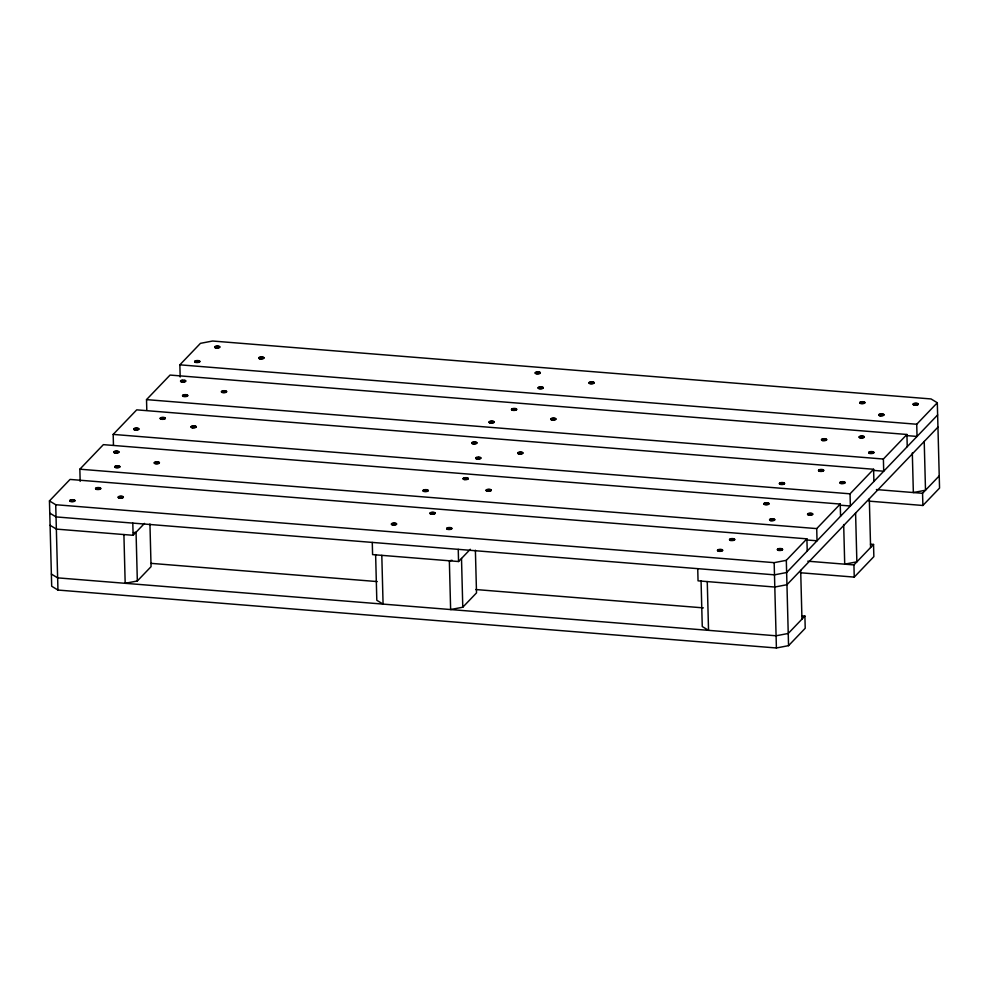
<?xml version="1.0" encoding="UTF-8"?>
<svg xmlns="http://www.w3.org/2000/svg" width="989" height="989" viewBox="0 0 989 989"><rect width="100%" height="100%" fill="white"/><g stroke="black" fill="none" stroke-linecap="round" stroke-linejoin="round"><path stroke-width="1.48" d="M801.819 615.826L804.898 616.073L805.219 628.262L788.554 645.656L776.402 647.98L57.955 590.05L51.688 586.242L49.45 500.916L70.046 479.43L806.9 538.844L807.222 551.034M80.171 481.383L79.849 469.194L103.375 444.642L840.242 504.056L840.563 516.246M113.463 445.075L113.179 434.406L136.717 409.854L873.584 469.268L873.905 481.458M146.805 410.287L146.52 399.618L170.059 375.066L906.925 434.48L907.234 446.669M180.183 377.019L179.862 364.83L200.446 343.344L212.598 341.02L931.045 398.95L937.312 402.758L939.55 488.084L922.885 505.478L869.034 501.139M50.093 525.295L56.361 529.103L133.119 535.296L144.505 523.404M123.909 534.554L125.183 583.312L137.335 580.976L151.057 566.66L149.945 523.997M372.272 542.417L372.593 554.606L458.562 561.529L470.307 549.278M452.047 560.269L449.352 560.788L450.625 609.545L462.778 607.221L476.513 592.893L475.388 550.23M49.45 500.916L55.718 504.724L774.164 562.654L786.317 560.33L806.9 538.844M806.258 539.932L817.025 540.798L816.716 528.608L840.242 504.056M839.599 505.144L850.367 506.009L850.046 493.82L873.584 469.268M872.941 470.356L883.709 471.221L883.387 459.032L906.925 434.48M906.27 435.568L917.038 436.433L916.729 424.244L937.312 402.758M937.634 414.947L786.638 572.52L774.486 574.844L56.039 516.913L49.771 513.106M937.955 427.137L786.947 584.709L774.795 587.033L698.049 580.84L697.727 568.65M804.898 616.073L788.233 633.467L776.081 635.791L57.634 577.86L51.366 574.053M800.398 572.755L854.249 577.106L853.927 564.917L873.534 544.444L870.456 544.197M922.885 505.478L922.564 493.288L939.229 475.894M854.249 577.106L873.856 556.634L873.534 544.444M133.354 532.737L136.062 532.218L137.335 580.976M179.862 364.83L916.729 424.244M146.52 399.618L883.387 459.032M876.415 489.567L922.564 493.288M113.179 434.406L850.046 493.82M79.849 469.194L816.716 528.608M807.778 561.196L853.927 564.917M151.107 563.359L377.242 581.581M475.697 589.531L703.364 607.876M924.221 441.465L925.506 490.223L913.354 492.547L912.315 452.937M869.319 498.765L870.592 547.523M855.584 513.081L856.87 561.839L844.717 564.163L843.679 524.553M800.682 570.381L801.955 619.139M786.317 560.33L788.554 645.656M774.164 562.654L776.402 647.98M707.259 581.581L708.532 630.339L702.264 626.532L701.065 580.815M461.504 558.464L462.778 607.221M458.241 549.34L458.562 561.529M381.803 555.348L383.077 604.106L376.809 600.286L375.622 554.582M132.798 523.107L133.119 535.296M55.718 504.724L57.955 590.05M863.681 402.103A2.584 0.841 -1.5 0 1 864.176 403.364A2.584 0.841 -1.5 0 1 860.232 403.401A2.584 0.841 -1.5 0 1 861.11 402.127M861.74 402.041A2.584 0.841 -1.5 0 1 863.076 402.029M780.234 483.114A2.584 0.841 -1.5 0 1 784.425 483.386A2.584 0.841 -1.5 0 1 781.619 484.536A2.584 0.841 -1.5 0 1 779.789 483.3M767.217 503.104A2.584 0.841 -1.5 0 1 768.465 504.39A2.584 0.841 -1.5 0 1 764.25 504.427A2.584 0.841 -1.5 0 1 765.882 503.117M450.65 527.941A2.584 0.841 -1.5 0 1 450.984 529.251A2.584 0.841 -1.5 0 1 446.966 529.115A2.584 0.841 -1.5 0 1 448.709 527.866M434.839 512.957A2.584 0.841 -1.5 0 1 432.638 514.231A2.584 0.841 -1.5 0 1 430.166 513.13A2.584 0.841 -1.5 0 1 434.443 512.784M427.878 490.334A2.584 0.841 -1.5 0 1 426.964 491.459A2.584 0.841 -1.5 0 1 423.539 491.335A2.584 0.841 -1.5 0 1 423.848 490.198M424.405 490.062A2.584 0.841 -1.5 0 1 426.988 490.037M480.184 457.635A2.584 0.841 -1.5 0 1 479.838 458.871A2.584 0.841 -1.5 0 1 476.092 458.748A2.584 0.841 -1.5 0 1 477.094 457.524M478.392 457.4A2.584 0.841 -1.5 0 1 479.059 457.425M519.126 452.492A2.584 0.841 -1.5 0 1 522.884 453.11A2.584 0.841 -1.5 0 1 519.312 454A2.584 0.841 -1.5 0 1 518.57 452.628M472.594 442.528A2.584 0.841 -1.5 0 1 476.785 442.8A2.584 0.841 -1.5 0 1 473.978 443.95A2.584 0.841 -1.5 0 1 472.161 442.701M512.351 409.001A2.584 0.841 -1.5 0 1 516.542 409.273A2.584 0.841 -1.5 0 1 513.736 410.423A2.584 0.841 -1.5 0 1 511.919 409.174M542.578 387.391A2.584 0.841 -1.5 0 1 542.232 388.628A2.584 0.841 -1.5 0 1 538.486 388.492A2.584 0.841 -1.5 0 1 539.487 387.28M540.118 387.194A2.584 0.841 -1.5 0 1 541.453 387.181M590.371 382.261A2.584 0.841 -1.5 0 1 594.129 382.891A2.584 0.841 -1.5 0 1 590.557 383.781A2.584 0.841 -1.5 0 1 589.815 382.397M539.673 372.445A2.584 0.841 -1.5 0 1 538.535 373.83A2.584 0.841 -1.5 0 1 535.21 373.001A2.584 0.841 -1.5 0 1 539.153 372.309M215.491 346.632A2.584 0.841 -1.5 0 1 219.694 346.904A2.584 0.841 -1.5 0 1 216.875 348.041A2.584 0.841 -1.5 0 1 215.058 346.805M187.428 395.328A2.584 0.841 -1.5 0 1 186.513 396.453A2.584 0.841 -1.5 0 1 183.089 396.329A2.584 0.841 -1.5 0 1 183.398 395.192M183.954 395.056A2.584 0.841 -1.5 0 1 187.045 395.155M225.925 391.236A2.584 0.841 -1.5 0 1 225.912 392.373A2.584 0.841 -1.5 0 1 222.438 392.546A2.584 0.841 -1.5 0 1 221.857 391.446M222.834 391.125A2.584 0.841 -1.5 0 1 225.418 391.112M184.535 380.505A2.584 0.841 -1.5 0 1 184.869 381.816A2.584 0.841 -1.5 0 1 180.851 381.68A2.584 0.841 -1.5 0 1 182.594 380.431M161.009 417.914A2.584 0.841 -1.5 0 1 165.2 418.199A2.584 0.841 -1.5 0 1 162.394 419.336A2.584 0.841 -1.5 0 1 160.577 418.1M115.565 466.363A2.584 0.841 -1.5 0 1 119.756 466.635A2.584 0.841 -1.5 0 1 116.949 467.785A2.584 0.841 -1.5 0 1 115.132 466.536M155.088 462.407A2.584 0.841 -1.5 0 1 159.291 462.679A2.584 0.841 -1.5 0 1 156.485 463.829A2.584 0.841 -1.5 0 1 154.655 462.58M118.26 451.602A2.584 0.841 -1.5 0 1 117.122 452.999A2.584 0.841 -1.5 0 1 113.797 452.171A2.584 0.841 -1.5 0 1 117.74 451.478M73.718 500.113A2.584 0.841 -1.5 0 1 74.36 501.324A2.584 0.841 -1.5 0 1 70.565 501.51A2.584 0.841 -1.5 0 1 70.59 500.273M860.887 403.277A2.584 0.841 -1.5 0 0 864.856 402.523A2.584 0.841 -1.5 0 0 861.098 401.818A2.584 0.841 -1.5 0 0 860.887 403.277M879.963 415.763A2.584 0.841 -1.5 0 0 883.931 414.997A2.584 0.841 -1.5 0 0 880.173 414.304A2.584 0.841 -1.5 0 0 879.963 415.763M879.963 415.454A2.584 0.841 -1.5 0 0 883.931 414.7A2.584 0.841 -1.5 0 0 880.173 413.995A2.584 0.841 -1.5 0 0 879.963 415.454M914.293 405.094A2.584 0.841 -1.5 0 0 918.262 404.34A2.584 0.841 -1.5 0 0 914.504 403.636A2.584 0.841 -1.5 0 0 914.293 405.094M914.281 404.785A2.584 0.841 -1.5 0 0 918.249 404.031A2.584 0.841 -1.5 0 0 914.491 403.327A2.584 0.841 -1.5 0 0 914.281 404.785M860.306 437.904A2.584 0.841 -1.5 0 0 864.275 437.15A2.584 0.841 -1.5 0 0 860.517 436.446A2.584 0.841 -1.5 0 0 860.306 437.904M860.294 437.608A2.584 0.841 -1.5 0 0 864.262 436.841A2.584 0.841 -1.5 0 0 860.504 436.149A2.584 0.841 -1.5 0 0 860.294 437.608M822.675 440.587A2.584 0.841 -1.5 0 0 826.643 439.821A2.584 0.841 -1.5 0 0 822.885 439.128A2.584 0.841 -1.5 0 0 822.675 440.587M822.663 440.278A2.584 0.841 -1.5 0 0 826.631 439.524A2.584 0.841 -1.5 0 0 822.885 438.819A2.584 0.841 -1.5 0 0 822.663 440.278M869.9 453.457A2.584 0.841 -1.5 0 0 873.868 452.702A2.584 0.841 -1.5 0 0 870.11 451.998A2.584 0.841 -1.5 0 0 869.9 453.457M869.887 453.16A2.584 0.841 -1.5 0 0 873.856 452.393A2.584 0.841 -1.5 0 0 870.097 451.701A2.584 0.841 -1.5 0 0 869.887 453.16M841.07 483.547A2.584 0.841 -1.5 0 0 845.039 482.78A2.584 0.841 -1.5 0 0 841.28 482.088A2.584 0.841 -1.5 0 0 841.07 483.547M841.058 483.238A2.584 0.841 -1.5 0 0 845.026 482.471A2.584 0.841 -1.5 0 0 841.28 481.779A2.584 0.841 -1.5 0 0 841.058 483.238M819.708 471.333A2.584 0.841 -1.5 0 0 823.676 470.566A2.584 0.841 -1.5 0 0 819.918 469.874A2.584 0.841 -1.5 0 0 819.708 471.333M819.708 471.024A2.584 0.841 -1.5 0 0 823.676 470.269A2.584 0.841 -1.5 0 0 819.918 469.565A2.584 0.841 -1.5 0 0 819.708 471.024M780.568 484.128A2.584 0.841 -1.5 0 0 784.537 483.374A2.584 0.841 -1.5 0 0 780.778 482.669A2.584 0.841 -1.5 0 0 780.568 484.128M770.765 520.647A2.584 0.841 -1.5 0 0 774.733 519.88A2.584 0.841 -1.5 0 0 770.975 519.188A2.584 0.841 -1.5 0 0 770.765 520.647M770.752 520.338A2.584 0.841 -1.5 0 0 774.721 519.584A2.584 0.841 -1.5 0 0 770.963 518.879A2.584 0.841 -1.5 0 0 770.752 520.338M808.755 515.084A2.584 0.841 -1.5 0 0 812.723 514.317A2.584 0.841 -1.5 0 0 808.965 513.625A2.584 0.841 -1.5 0 0 808.755 515.084M808.742 514.774A2.584 0.841 -1.5 0 0 812.711 514.02A2.584 0.841 -1.5 0 0 808.953 513.316A2.584 0.841 -1.5 0 0 808.742 514.774M765.029 504.353A2.584 0.841 -1.5 0 0 768.997 503.599A2.584 0.841 -1.5 0 0 765.239 502.894A2.584 0.841 -1.5 0 0 765.029 504.353M730.71 540.476A2.584 0.841 -1.5 0 0 734.679 539.71A2.584 0.841 -1.5 0 0 730.933 539.017A2.584 0.841 -1.5 0 0 730.71 540.476M730.71 540.167A2.584 0.841 -1.5 0 0 734.679 539.413A2.584 0.841 -1.5 0 0 730.92 538.708A2.584 0.841 -1.5 0 0 730.71 540.167M778.578 550.403A2.584 0.841 -1.5 0 0 782.546 549.637A2.584 0.841 -1.5 0 0 778.788 548.944A2.584 0.841 -1.5 0 0 778.578 550.403M778.578 550.094A2.584 0.841 -1.5 0 0 782.546 549.328A2.584 0.841 -1.5 0 0 778.788 548.635A2.584 0.841 -1.5 0 0 778.578 550.094M718.657 551.244A2.584 0.841 -1.5 0 0 722.625 550.49A2.584 0.841 -1.5 0 0 718.867 549.797A2.584 0.841 -1.5 0 0 718.657 551.244M718.644 550.947A2.584 0.841 -1.5 0 0 722.613 550.181A2.584 0.841 -1.5 0 0 718.855 549.488A2.584 0.841 -1.5 0 0 718.644 550.947M392.596 524.961A2.584 0.841 -1.5 0 0 396.564 524.195A2.584 0.841 -1.5 0 0 392.806 523.502A2.584 0.841 -1.5 0 0 392.596 524.961M392.584 524.652A2.584 0.841 -1.5 0 0 396.552 523.898A2.584 0.841 -1.5 0 0 392.794 523.193A2.584 0.841 -1.5 0 0 392.584 524.652M447.856 529.115A2.584 0.841 -1.5 0 0 451.825 528.349A2.584 0.841 -1.5 0 0 448.066 527.656A2.584 0.841 -1.5 0 0 447.856 529.115M431.142 513.835A2.584 0.841 -1.5 0 0 435.111 513.068A2.584 0.841 -1.5 0 0 431.352 512.376A2.584 0.841 -1.5 0 0 431.142 513.835M464.286 479.554A2.584 0.841 -1.5 0 0 468.254 478.8A2.584 0.841 -1.5 0 0 464.496 478.095A2.584 0.841 -1.5 0 0 464.286 479.554M464.286 479.245A2.584 0.841 -1.5 0 0 468.254 478.491A2.584 0.841 -1.5 0 0 464.496 477.786A2.584 0.841 -1.5 0 0 464.286 479.245M487.268 491.174A2.584 0.841 -1.5 0 0 491.236 490.42A2.584 0.841 -1.5 0 0 487.478 489.716A2.584 0.841 -1.5 0 0 487.268 491.174M487.268 490.865A2.584 0.841 -1.5 0 0 491.236 490.111A2.584 0.841 -1.5 0 0 487.478 489.407A2.584 0.841 -1.5 0 0 487.268 490.865M424.182 491.212A2.584 0.841 -1.5 0 0 428.15 490.457A2.584 0.841 -1.5 0 0 424.405 489.753A2.584 0.841 -1.5 0 0 424.182 491.212M476.871 458.673A2.584 0.841 -1.5 0 0 480.839 457.919A2.584 0.841 -1.5 0 0 477.081 457.215A2.584 0.841 -1.5 0 0 476.871 458.673M518.904 453.642A2.584 0.841 -1.5 0 0 522.872 452.875A2.584 0.841 -1.5 0 0 519.114 452.183A2.584 0.841 -1.5 0 0 518.904 453.642M472.927 443.542A2.584 0.841 -1.5 0 0 476.896 442.775A2.584 0.841 -1.5 0 0 473.138 442.083A2.584 0.841 -1.5 0 0 472.927 443.542M512.685 410.015A2.584 0.841 -1.5 0 0 516.654 409.261A2.584 0.841 -1.5 0 0 512.895 408.556A2.584 0.841 -1.5 0 0 512.685 410.015M551.924 419.979A2.584 0.841 -1.5 0 0 555.892 419.225A2.584 0.841 -1.5 0 0 552.134 418.52A2.584 0.841 -1.5 0 0 551.924 419.979M551.911 419.682A2.584 0.841 -1.5 0 0 555.88 418.916A2.584 0.841 -1.5 0 0 552.122 418.223A2.584 0.841 -1.5 0 0 551.911 419.682M490.223 422.971A2.584 0.841 -1.5 0 0 494.191 422.216A2.584 0.841 -1.5 0 0 490.433 421.512A2.584 0.841 -1.5 0 0 490.223 422.971M490.223 422.674A2.584 0.841 -1.5 0 0 494.191 421.907A2.584 0.841 -1.5 0 0 490.433 421.215A2.584 0.841 -1.5 0 0 490.223 422.674M539.265 388.43A2.584 0.841 -1.5 0 0 543.233 387.676A2.584 0.841 -1.5 0 0 539.475 386.971A2.584 0.841 -1.5 0 0 539.265 388.43M590.149 383.411A2.584 0.841 -1.5 0 0 594.117 382.656A2.584 0.841 -1.5 0 0 590.359 381.964A2.584 0.841 -1.5 0 0 590.149 383.411M536.359 373.483A2.584 0.841 -1.5 0 0 540.328 372.729A2.584 0.841 -1.5 0 0 536.57 372.025A2.584 0.841 -1.5 0 0 536.359 373.483M215.825 347.646A2.584 0.841 -1.5 0 0 219.793 346.879A2.584 0.841 -1.5 0 0 216.035 346.187A2.584 0.841 -1.5 0 0 215.825 347.646M259.983 358.846A2.584 0.841 -1.5 0 0 263.952 358.092A2.584 0.841 -1.5 0 0 260.194 357.388A2.584 0.841 -1.5 0 0 259.983 358.846M259.971 358.537A2.584 0.841 -1.5 0 0 263.939 357.783A2.584 0.841 -1.5 0 0 260.181 357.078A2.584 0.841 -1.5 0 0 259.971 358.537M195.847 362.431A2.584 0.841 -1.5 0 0 199.815 361.677A2.584 0.841 -1.5 0 0 196.057 360.973A2.584 0.841 -1.5 0 0 195.847 362.431M195.834 362.135A2.584 0.841 -1.5 0 0 199.803 361.368A2.584 0.841 -1.5 0 0 196.045 360.676A2.584 0.841 -1.5 0 0 195.834 362.135M183.731 396.206A2.584 0.841 -1.5 0 0 187.7 395.439A2.584 0.841 -1.5 0 0 183.954 394.747A2.584 0.841 -1.5 0 0 183.731 396.206M222.624 392.287A2.584 0.841 -1.5 0 0 226.592 391.52A2.584 0.841 -1.5 0 0 222.834 390.828A2.584 0.841 -1.5 0 0 222.624 392.287M181.741 381.68A2.584 0.841 -1.5 0 0 185.709 380.913A2.584 0.841 -1.5 0 0 181.951 380.221A2.584 0.841 -1.5 0 0 181.741 381.68M161.343 418.94A2.584 0.841 -1.5 0 0 165.311 418.174A2.584 0.841 -1.5 0 0 161.553 417.482A2.584 0.841 -1.5 0 0 161.343 418.94M192.2 427.755A2.584 0.841 -1.5 0 0 196.168 426.988A2.584 0.841 -1.5 0 0 192.41 426.296A2.584 0.841 -1.5 0 0 192.2 427.755M192.2 427.446A2.584 0.841 -1.5 0 0 196.168 426.692A2.584 0.841 -1.5 0 0 192.41 425.987A2.584 0.841 -1.5 0 0 192.2 427.446M134.9 429.955A2.584 0.841 -1.5 0 0 138.868 429.189A2.584 0.841 -1.5 0 0 135.11 428.497A2.584 0.841 -1.5 0 0 134.9 429.955M134.887 429.646A2.584 0.841 -1.5 0 0 138.856 428.892A2.584 0.841 -1.5 0 0 135.097 428.188A2.584 0.841 -1.5 0 0 134.887 429.646M115.898 467.377A2.584 0.841 -1.5 0 0 119.867 466.623A2.584 0.841 -1.5 0 0 116.109 465.918A2.584 0.841 -1.5 0 0 115.898 467.377M155.421 463.421A2.584 0.841 -1.5 0 0 159.39 462.667A2.584 0.841 -1.5 0 0 155.632 461.962A2.584 0.841 -1.5 0 0 155.421 463.421M114.947 452.653A2.584 0.841 -1.5 0 0 118.915 451.886A2.584 0.841 -1.5 0 0 115.157 451.194A2.584 0.841 -1.5 0 0 114.947 452.653M96.749 489.431A2.584 0.841 -1.5 0 0 100.717 488.677A2.584 0.841 -1.5 0 0 96.959 487.985A2.584 0.841 -1.5 0 0 96.749 489.431M96.737 489.135A2.584 0.841 -1.5 0 0 100.705 488.368A2.584 0.841 -1.5 0 0 96.947 487.676A2.584 0.841 -1.5 0 0 96.737 489.135M119.36 498.073A2.584 0.841 -1.5 0 0 123.328 497.306A2.584 0.841 -1.5 0 0 119.57 496.614A2.584 0.841 -1.5 0 0 119.36 498.073M119.36 497.764A2.584 0.841 -1.5 0 0 123.328 497.01A2.584 0.841 -1.5 0 0 119.57 496.305A2.584 0.841 -1.5 0 0 119.36 497.764M70.924 501.287A2.584 0.841 -1.5 0 0 74.892 500.533A2.584 0.841 -1.5 0 0 71.134 499.828A2.584 0.841 -1.5 0 0 70.924 501.287"/></g></svg>
